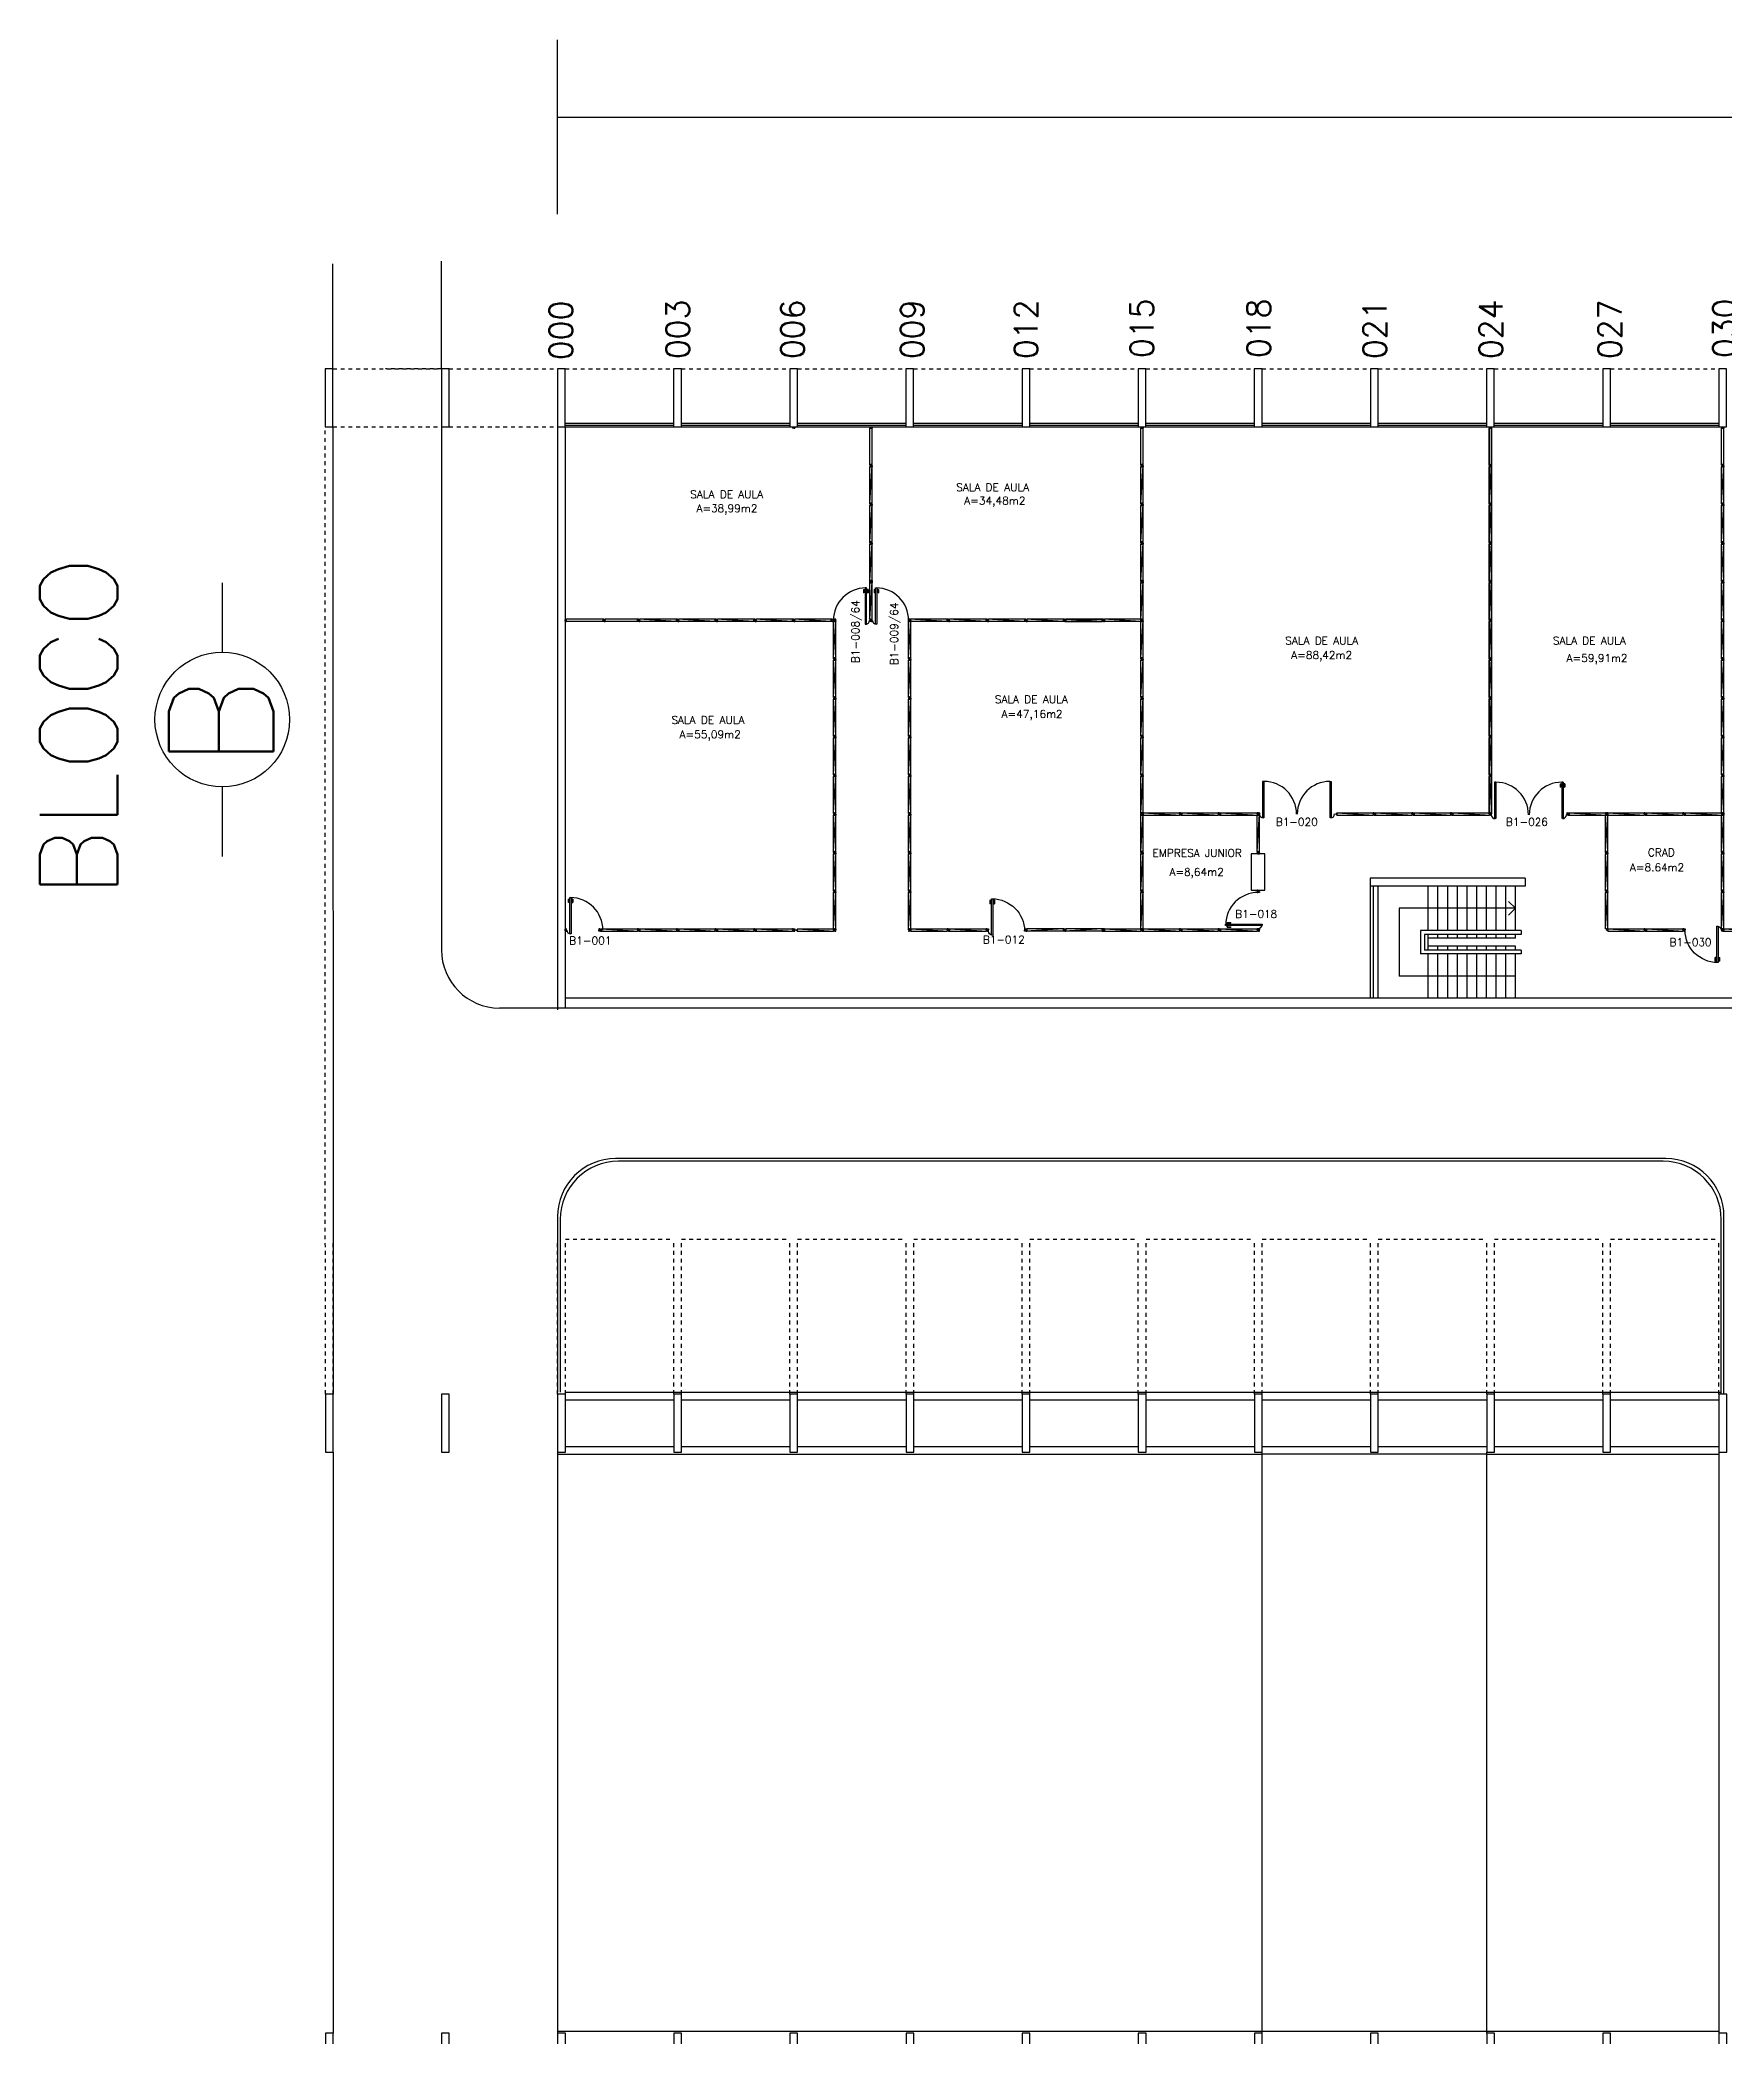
# Model space of a CAD drawing. Extents: x -31 to 207, y 425 to 518.
# Drawn here: x -31.2 to 12.3, y 466.8 to 518.3 of the extents above; entities that cross this region are included whole.
import ezdxf
from ezdxf.enums import TextEntityAlignment as Align

# ---------------------------------------------------------------- set-up
doc = ezdxf.new("R2010")
doc.units = 0
doc.header["$LTSCALE"] = 0.01
doc.header["$MEASUREMENT"] = 0
doc.header["$PDMODE"] = 34
doc.linetypes.add('HIDDEN2', pattern=[0.1875, 0.125, -0.0625])
doc.layers.get('0').update_dxf_attribs({"linetype": 'CONTINUOUS'})
doc.layers.get('DEFPOINTS').update_dxf_attribs({"linetype": 'CONTINUOUS'})
doc.layers.add('3', color=1, linetype='CONTINUOUS', lineweight=25)
for name, color, linetype in [('ALV', 2, 'CONTINUOUS'), ('AREA', 2, 'CONTINUOUS'), ('BANC', 2, 'CONTINUOUS'), ('DIV', 2, 'CONTINUOUS'), ('ESC', 1, 'CONTINUOUS'), ('ESQ', 1, 'CONTINUOUS'), ('ESTR', 3, 'CONTINUOUS'), ('NOPILAR1', 2, 'CONTINUOUS'), ('PISO', 1, 'CONTINUOUS'), ('PROJ', 1, 'HIDDEN2'), ('TEXTO-ENDEREÇO', 2, 'CONTINUOUS'), ('TEXTOCENTROCUSTO', 2, 'CONTINUOUS'), ('TXT-IDENTIFICAÇÃO', 4, 'CONTINUOUS')]:
    doc.layers.add(name, color=color, linetype=linetype)
doc.styles.add('1', font='romans.shx')
doc.styles.add('LEGENDA', font='romans.shx', dxfattribs={"height": 0.2})
doc.styles.add('NOPILAR', font='simplex.shx', dxfattribs={"height": 0.6})
doc.styles.add('UNB-100', font='simplex.shx', dxfattribs={"height": 0.2})
doc.styles.add('UNB-100-1', font='simplex.shx', dxfattribs={"height": 0.2})
doc.dimstyles.new('1-600', dxfattribs={"dimtxt": 1.1, "dimasz": 2.5, "dimexe": 2, "dimexo": 4, "dimgap": 0.2, "dimtad": 1, "dimdec": 0, "dimzin": 4, "dimdsep": 46, "dimlunit": 6, "dimtxsty": '1', "dimblk1": 'NONE', "dimblk2": 'NONE', "dimsah": 1, "dimcen": 0, "dimclrd": 2, "dimclre": 2, "dimclrt": 2, "dimadec": 0, "dimazin": 0, "dimtfac": 1, "dimtdec": 0, "dimtmove": 2, "dimatfit": 3, "dimldrblk": 'NONE', "dimfxl": 0, "dimtolj": 1, "dimtzin": 0, "dimarcsym": 0})

# ---------------------------------------------------------------- blocks, each defined once
blk = doc.blocks.new('PILAR-SLS')
for points in [[(0, -1.5), (0.2, -1.5), (0.2, 0), (0, 0)], [(0.003, -27.987), (0.203, -27.987), (0.203, -26.487), (0.003, -26.487)], [(0.003, -44.497), (0.203, -44.497), (0.203, -42.997), (0.003, -42.997)], [(0.003, -72.501), (0.003, -74.001), (0.203, -74.001), (0.203, -72.501)]]:
    blk.add_lwpolyline(points, close=True)
blk = doc.blocks.new('*D58')
at = {"layer": 'DEFPOINTS', "color": 0}
for p in [(-17.813, 516.327), (-17.813, 509.828), (204.387, 509.828)]:
    blk.add_point(p, dxfattribs=at)
at = {"layer": 'TEXTOCENTROCUSTO', "color": 2, "lineweight": -2}
for p, q in [((-17.813, 513.828), (-17.813, 518.327)), ((204.387, 513.828), (204.387, 518.327)), ((204.387, 516.327), (-17.813, 516.327))]:
    blk.add_line(p, q, dxfattribs=at)
at = {"layer": 'TEXTOCENTROCUSTO', "color": 2, "insert": (93.287, 517.077), "char_height": 1.1, "attachment_point": 5, "rotation": 0, "style": '1'}
blk.add_mtext('\\A1;PRC', dxfattribs=at)
blk = doc.blocks.new('_NONE')
at = {"color": 0, "linetype": 'ByBlock'}
blk.add_circle((0, 0), 0.25, dxfattribs=at)
blk = doc.blocks.new('MTINI-SLS')
for p, q in [((-0.005, 0), (0.005, 0)), ((0, 0.001), (0, 0.02)), ((0.008, 0.02), (0, 0.02)), ((0, -0.005), (0, 0.005)), ((0, -0.02), (0, 0.001)), ((0.008, 0.03), (0.03, 0.03)), ((0.008, 0.03), (0.008, 0.02)), ((0.02, 0.006), (0.02, -0.006)), ((0.02, 0.006), (0.03, 0.006)), ((0.02, -0.004), (0.02, 0.004)), ((0.023, 0.006), (0.03, 0.006)), ((0.03, 0.006), (0.03, 0.03)), ((0, -0.02), (0.008, -0.02)), ((0.008, -0.03), (0.008, -0.02)), ((0.008, -0.03), (0.03, -0.03)), ((0.02, -0.006), (0.03, -0.006)), ((0.023, -0.006), (0.03, -0.006)), ((0.03, -0.006), (0.03, -0.03))]:
    blk.add_line(p, q)
blk = doc.blocks.new('DIVMT-SLS')
for p, q in [((-0.03, 0.03), (-0.03, 0.006)), ((-0.008, 0.03), (-0.03, 0.03)), ((-0.0185, 0.006), (-0.03, 0.006)), ((-0.0185, -0.006), (-0.0185, 0.006)), ((-0.008, 0.03), (-0.008, 0.02)), ((-0.008, 0.02), (0.008, 0.02)), ((-0.0051, 0), (0.0051, 0)), ((0.0051, 0), (-0.0051, 0)), ((-0.0051, 0), (0.0051, 0)), ((0.97, -0.03), (0, 0.03)), ((0, -0.0051), (0, 0.0051)), ((0, 0.0051), (0, -0.0051)), ((0.008, 0.03), (0.008, 0.02)), ((0.008, 0.03), (0.03, 0.03)), ((0.0205, 0.006), (0.03, 0.006)), ((0.0205, -0.006), (0.0205, 0.006)), ((0.0205, 0.006), (0.0205, -0.006)), ((0.0205, 0.006), (0.03, 0.006)), ((0.97, 0.03), (0.03, 0.03)), ((0.03, 0.006), (0.03, 0.03)), ((0.03, -0.03), (0.03, 0.03)), ((0.03, -0.005), (0.03, 0.005)), ((0.97, 0.03), (0.97, 0.009)), ((0.97, 0.009), (0.97, 0.027)), ((0.9795, 0.006), (0.97, 0.006)), ((0.97, -0.005), (0.97, 0.005)), ((0.9795, 0.006), (0.9795, -0.006)), ((1.0051, 0), (0.9949, 0)), ((1, 0.0051), (1, -0.0051)), ((-0.0185, -0.006), (-0.03, -0.006)), ((-0.03, -0.03), (-0.03, -0.006)), ((-0.008, -0.03), (-0.03, -0.03)), ((-0.008, -0.03), (-0.008, -0.02)), ((-0.008, -0.02), (0.008, -0.02)), ((0.008, -0.03), (0.008, -0.02)), ((0.008, -0.03), (0.03, -0.03)), ((0.0205, -0.006), (0.03, -0.006)), ((0.0205, -0.006), (0.03, -0.006)), ((0.03, -0.006), (0.03, -0.03)), ((0.97, -0.03), (0.03, -0.03)), ((0.9795, -0.006), (0.97, -0.006)), ((0.97, -0.009), (0.97, -0.027))]:
    blk.add_line(p, q)
blk = doc.blocks.new('ESCBSL-SLS')
for p, q in [((0.005, 3.105), (4.007, 3.105)), ((0.005, 3.105), (0.005, 2.905)), ((4.007, 3.105), (4.007, 0.005)), ((0.005, 2.905), (4.007, 2.905)), ((0.254, 1.755), (0.254, 2.905)), ((0.504, 1.755), (0.504, 2.905)), ((0.754, 1.755), (0.754, 2.905)), ((1.004, 1.755), (1.004, 2.905)), ((1.254, 1.755), (1.254, 2.905)), ((1.504, 1.755), (1.504, 2.905)), ((1.754, 1.755), (1.754, 2.905)), ((2.004, 1.755), (2.004, 2.905)), ((2.254, 1.755), (2.254, 2.905)), ((2.504, 1.755), (2.504, 2.905)), ((3.807, 2.905), (3.807, 0.005)), ((3.927, 2.905), (3.927, 0.005)), ((0.102, 1.755), (2.702, 1.755)), ((0.102, 1.755), (0.102, 1.655)), ((0.102, 1.655), (2.602, 1.655)), ((0.254, 1.555), (0.254, 1.655)), ((0.254, 1.555), (0.747, 1.555)), ((0.504, 1.555), (0.504, 1.655)), ((0.747, 1.555), (1.533, 1.555)), ((0.754, 1.555), (0.754, 1.655)), ((1.004, 1.555), (1.004, 1.655)), ((1.254, 1.555), (1.254, 1.655)), ((1.468, 1.555), (1.745, 1.555)), ((1.504, 1.555), (1.504, 1.655)), ((1.745, 1.555), (2.504, 1.555)), ((1.754, 1.555), (1.754, 1.655)), ((2.004, 1.555), (2.004, 1.655)), ((2.254, 1.555), (2.254, 1.655)), ((2.504, 1.252), (2.504, 1.655)), ((2.602, 1.655), (2.602, 1.252)), ((2.702, 1.755), (2.702, 1.152)), ((0.102, 1.252), (2.602, 1.252)), ((0.102, 1.252), (0.102, 1.152)), ((0.102, 1.152), (2.702, 1.152)), ((0.254, 1.352), (2.504, 1.352)), ((0.254, 1.252), (0.254, 1.352)), ((0.254, 0.005), (0.254, 1.152)), ((0.504, 1.252), (0.504, 1.352)), ((0.504, 0.005), (0.504, 1.152)), ((0.754, 1.252), (0.754, 1.352)), ((0.754, 0.005), (0.754, 1.152)), ((1.004, 1.252), (1.004, 1.352)), ((1.004, 0.005), (1.004, 1.152)), ((1.254, 1.252), (1.254, 1.352)), ((1.254, 0.005), (1.254, 1.152)), ((1.504, 1.252), (1.504, 1.352)), ((1.504, 0.005), (1.504, 1.152)), ((1.754, 1.252), (1.754, 1.352)), ((1.754, 0.005), (1.754, 1.152)), ((2.004, 1.252), (2.004, 1.352)), ((2.004, 0.005), (2.004, 1.152)), ((2.254, 1.252), (2.254, 1.352)), ((2.254, 0.005), (2.254, 1.152)), ((2.504, 0.005), (2.504, 1.152))]:
    blk.add_line(p, q)
blk = doc.blocks.new('MTT-SLS')
for p, q in [((-0.008, 0.03), (-0.03, 0.03)), ((-0.03, 0.03), (-0.03, 0.006)), ((-0.0185, 0.006), (-0.03, 0.006)), ((-0.0185, -0.006), (-0.0185, 0.006)), ((-0.008, 0.03), (-0.008, 0.02)), ((-0.008, 0.02), (0.008, 0.02)), ((-0.0051, 0), (0.0051, 0)), ((0, -0.0051), (0, 0.0051)), ((0.008, 0.03), (0.03, 0.03)), ((0.008, 0.03), (0.008, 0.02)), ((0.0205, -0.006), (0.0205, 0.006)), ((0.0205, 0.006), (0.03, 0.006)), ((0.03, 0.006), (0.03, 0.03)), ((-0.03, -0.03), (-0.03, -0.006)), ((-0.0185, -0.006), (-0.03, -0.006)), ((-0.008, -0.03), (-0.03, -0.03)), ((-0.008, -0.02), (0.008, -0.02)), ((-0.008, -0.03), (-0.008, -0.02)), ((0.008, -0.03), (0.008, -0.02)), ((0.008, -0.03), (0.03, -0.03)), ((0.0205, -0.006), (0.03, -0.006)), ((0.03, -0.006), (0.03, -0.03))]:
    blk.add_line(p, q)
blk = doc.blocks.new('DIVINI-SLS')
for p, q in [((-0.005, 0), (0.005, 0)), ((0.008, 0.02), (0, 0.02)), ((0, 0.001), (0, 0.02)), ((0, -0.005), (0, 0.005)), ((0, -0.02), (0, 0.001)), ((0.008, 0.03), (0.03, 0.03)), ((0.008, 0.03), (0.008, 0.02)), ((0.02, 0.006), (0.03, 0.006)), ((0.02, 0.006), (0.02, -0.006)), ((0.02, -0.004), (0.02, 0.004)), ((0.023, 0.006), (0.027, 0.006)), ((0.97, 0.03), (0.03, 0.03)), ((0.03, -0.03), (0.03, 0.03)), ((0.03, 0.009), (0.03, 0.027)), ((0.03, -0.005), (0.03, 0.005)), ((0.97, 0.03), (0.97, 0.009)), ((0.97, -0.03), (0.97, 0.03)), ((0.97, 0.009), (0.97, 0.027)), ((0.98, 0.006), (0.97, 0.006)), ((0.97, -0.005), (0.97, 0.005)), ((0.98, 0.006), (0.98, -0.006)), ((0.99, 0), (1.008, 0)), ((0.999, 0.006), (0.999, -0.006)), ((0, -0.02), (0.008, -0.02)), ((0.008, -0.03), (0.008, -0.02)), ((0.008, -0.03), (0.03, -0.03)), ((0.02, -0.006), (0.03, -0.006)), ((0.023, -0.006), (0.027, -0.006)), ((0.03, -0.009), (0.03, -0.027)), ((0.97, -0.03), (0.03, -0.03)), ((0.98, -0.006), (0.97, -0.006)), ((0.97, -0.009), (0.97, -0.027))]:
    blk.add_line(p, q)
blk = doc.blocks.new('MTT-SLC')
for p, q in [((-0.008, 0.03), (-0.03, 0.03)), ((-0.03, 0.03), (-0.03, 0.006)), ((-0.0185, 0.006), (-0.03, 0.006)), ((-0.0185, -0.006), (-0.0185, 0.006)), ((-0.008, 0.03), (-0.008, 0.02)), ((-0.008, 0.02), (0.008, 0.02)), ((-0.0051, 0), (0.0051, 0)), ((0, -0.0051), (0, 0.0051)), ((0.008, 0.03), (0.03, 0.03)), ((0.008, 0.03), (0.008, 0.02)), ((0.0205, -0.006), (0.0205, 0.006)), ((0.0205, 0.006), (0.03, 0.006)), ((0.03, 0.006), (0.03, 0.03)), ((-0.03, -0.03), (-0.03, -0.006)), ((-0.0185, -0.006), (-0.03, -0.006)), ((-0.008, -0.03), (-0.03, -0.03)), ((-0.008, -0.02), (0.008, -0.02)), ((-0.008, -0.03), (-0.008, -0.02)), ((0.008, -0.03), (0.008, -0.02)), ((0.008, -0.03), (0.03, -0.03)), ((0.0205, -0.006), (0.03, -0.006)), ((0.03, -0.006), (0.03, -0.03))]:
    blk.add_line(p, q)
blk = doc.blocks.new('A$C05182219')
at = {"layer": 'DIV'}
for p, q in [((0, 0.038), (0, 0.06)), ((0.024, 0.06), (0, 0.06)), ((0, 0.038), (0.01, 0.038)), ((0, 0.022), (0, 0)), ((0, 0.022), (0.01, 0.022)), ((0, 0), (0.024, 0)), ((0.01, 0.022), (0.01, 0.038)), ((0.024, 0.051), (0.024, 0.06)), ((0.024, 0.051), (0.024, 0.06)), ((0.024, 0.051), (0.036, 0.051)), ((0.036, 0.051), (0.024, 0.051)), ((0.036, 0.012), (0.024, 0.012)), ((0.024, 0.012), (0.024, 0)), ((0.025, 0.03), (0.035, 0.03)), ((0.035, 0.03), (0.025, 0.03)), ((0.03, 0.025), (0.03, 0.035)), ((0.03, 0.035), (0.03, 0.025)), ((0.03, 0.025), (0.03, 0.035)), ((0.036, 0.051), (0.036, 0.06)), ((0.036, 0.051), (0.036, 0.06)), ((0.036, 0.06), (0.06, 0.06)), ((0.036, 0.012), (0.036, 0)), ((0.06, 0), (0.036, 0)), ((0.05, 0.022), (0.05, 0.038)), ((0.06, 0.038), (0.05, 0.038)), ((0.06, 0.022), (0.05, 0.022)), ((0.06, 0.038), (0.06, 0.06)), ((0.06, 0.022), (0.06, 0))]:
    blk.add_line(p, q, dxfattribs=at)
blk = doc.blocks.new('PDVD-SLS')
at = {"layer": 'DIV'}
for p, q in [((-0.192, 0.8), (-0.152, 0.8)), ((-0.192, 0.8), (-0.192, 0.71)), ((-0.182, 0.71), (-0.192, 0.71)), ((-0.182, 0.79), (-0.152, 0.79)), ((-0.182, 0.79), (-0.182, 0.71)), ((-0.153, 0.84), (-0.153, -0.1)), ((-0.118, 0.84), (-0.153, 0.84)), ((-0.118, -0.1), (-0.118, 0.84)), ((-0.078, 0.8), (-0.118, 0.8)), ((-0.088, 0.79), (-0.118, 0.79)), ((-0.088, 0.79), (-0.088, 0.71)), ((-0.088, 0.71), (-0.078, 0.71)), ((-0.078, 0.8), (-0.078, 0.71)), ((-0.118, -0.1), (-0.118, 0.043)), ((-0.118, -0.1), (-0.118, 0.029)), ((-0.153, -0.1), (-0.118, -0.1))]:
    blk.add_line(p, q, dxfattribs=at)
for centre, radius, start, end in [((-0.133, 0), 0.839, 90.1717, 180), ((-0.138, 0), 0.1, 271.4326, 0)]:
    blk.add_arc(centre, radius, start, end, dxfattribs=at)
blk = doc.blocks.new('PDVE-SLS')
at = {"layer": 'DIV'}
for p, q in [((-0.1, -0.152), (-0.1, -0.118)), ((-0.1, -0.118), (0.029, -0.118)), ((-0.1, -0.118), (0.043, -0.118)), ((-0.1, -0.118), (0.84, -0.118)), ((0.84, -0.152), (-0.1, -0.152)), ((0.8, -0.078), (0.71, -0.078)), ((0.71, -0.088), (0.71, -0.078)), ((0.79, -0.088), (0.71, -0.088)), ((0.79, -0.182), (0.71, -0.182)), ((0.71, -0.182), (0.71, -0.192)), ((0.8, -0.192), (0.71, -0.192)), ((0.79, -0.088), (0.79, -0.118)), ((0.79, -0.182), (0.79, -0.152)), ((0.8, -0.078), (0.8, -0.118)), ((0.8, -0.192), (0.8, -0.152)), ((0.84, -0.118), (0.84, -0.152))]:
    blk.add_line(p, q, dxfattribs=at)
for centre, radius, start, end in [((0, -0.138), 0.1, 90, 178.5674), ((0, -0.133), 0.839, 270, 359.8283)]:
    blk.add_arc(centre, radius, start, end, dxfattribs=at)
blk = doc.blocks.new('PDVDP-SLS')
for p, q in [((0.112, 0.84), (0.112, -0.1)), ((0.147, 0.84), (0.112, 0.84)), ((0.147, 0.84), (0.147, -0.1)), ((1.853, 0.84), (1.888, 0.84)), ((1.853, 0.84), (1.853, -0.1)), ((1.888, 0.84), (1.888, -0.1)), ((0.009, 0), (-0.009, 0)), ((0, -0.012), (0, 0.01)), ((0.147, -0.1), (0.112, -0.1))]:
    blk.add_line(p, q)
for centre, radius, start, end in [((0.148, -0.002), 0.843, 0, 90), ((1.853, -0.002), 0.843, 90, 180), ((0.131, 0), 0.101, 180, 270), ((1.87, 0), 0.101, 270, 0)]:
    blk.add_arc(centre, radius, start, end)

msp = doc.modelspace()

# ---------------------------------------------------------------- linework, layer by layer
msp.add_line((-17.593, 495.36), (-17.613, 495.36))
at = {"layer": '3'}
for p, q in [((-9.743, 504.36), (-9.743, 504.339)), ((-9.743, 504.36), (-9.743, 504.336)), ((-9.721, 504.36), (-9.743, 504.36)), ((-9.743, 504.339), (-9.743, 504.357)), ((-9.734, 504.336), (-9.743, 504.336)), ((-9.732, 504.336), (-9.743, 504.336)), ((-9.743, 504.325), (-9.743, 504.335)), ((-9.734, 504.324), (-9.743, 504.324)), ((-9.732, 504.324), (-9.743, 504.324)), ((-9.743, 504.3), (-9.743, 504.324)), ((-9.743, 504.321), (-9.743, 504.303)), ((-9.721, 504.3), (-9.743, 504.3)), ((-9.734, 504.336), (-9.734, 504.324)), ((-9.732, 504.324), (-9.732, 504.336)), ((-9.721, 504.36), (-9.721, 504.35)), ((-9.721, 504.35), (-9.705, 504.35)), ((-9.721, 504.3), (-9.721, 504.31)), ((-9.721, 504.31), (-9.705, 504.31)), ((-9.708, 504.33), (-9.718, 504.33)), ((-9.718, 504.33), (-9.708, 504.33)), ((-9.708, 504.33), (-9.718, 504.33)), ((-9.718, 504.33), (-9.708, 504.33)), ((-9.713, 504.335), (-9.713, 504.325)), ((-9.713, 504.325), (-9.713, 504.335)), ((-9.713, 504.335), (-9.713, 504.325)), ((-9.705, 504.36), (-9.705, 504.35)), ((-9.705, 504.36), (-9.683, 504.36)), ((-9.705, 504.3), (-9.705, 504.31)), ((-9.705, 504.3), (-9.683, 504.3)), ((-9.693, 504.336), (-9.683, 504.336)), ((-9.693, 504.324), (-9.693, 504.336)), ((-9.693, 504.336), (-9.693, 504.324)), ((-9.693, 504.336), (-9.683, 504.336)), ((-9.693, 504.324), (-9.683, 504.324)), ((-9.693, 504.324), (-9.683, 504.324)), ((-9.683, 504.336), (-9.683, 504.36)), ((-9.683, 504.3), (-9.683, 504.36)), ((-9.683, 504.325), (-9.683, 504.335)), ((-9.683, 504.324), (-9.683, 504.3))]:
    msp.add_line(p, q, dxfattribs=at)
at = {"layer": 'ALV'}
for p, q in [((-17.813, 508.353), (-17.813, 493.267)), ((-17.613, 508.328), (-17.613, 493.317)), ((-17.613, 493.317), (-17.813, 493.317))]:
    msp.add_line(p, q, dxfattribs=at)
at = {"layer": 'BANC'}
for p, q in [((204.284, 493.567), (-17.613, 493.567)), ((204.284, 493.317), (-17.613, 493.317))]:
    msp.add_line(p, q, dxfattribs=at)
at = {"layer": 'DIV'}
for p, q in [((6.257, 508.328), (6.257, 498.36)), ((6.317, 508.328), (6.317, 498.36)), ((6.317, 508.328), (6.317, 498.36)), ((-16.642, 503.36), (-17.584, 503.359)), ((-16.62, 503.36), (-16.642, 503.36)), ((-16.642, 503.36), (-16.642, 503.336)), ((-16.63, 503.336), (-16.642, 503.336)), ((-16.63, 503.324), (-16.63, 503.336)), ((-16.62, 503.36), (-16.62, 503.35)), ((-16.62, 503.35), (-16.604, 503.35)), ((-16.612, 503.335), (-16.612, 503.325)), ((-16.612, 503.325), (-16.612, 503.335)), ((-16.604, 503.36), (-16.582, 503.36)), ((-16.604, 503.36), (-16.604, 503.35)), ((-16.591, 503.336), (-16.582, 503.336)), ((-16.591, 503.336), (-16.591, 503.324)), ((-16.591, 503.324), (-16.591, 503.336)), ((-16.591, 503.336), (-16.582, 503.336)), ((-16.582, 503.3), (-16.582, 503.36)), ((-16.582, 503.336), (-16.582, 503.36)), ((-15.743, 503.36), (-16.582, 503.36)), ((-16.582, 503.325), (-16.582, 503.335)), ((-15.743, 503.36), (-15.743, 503.339)), ((-15.743, 503.3), (-15.743, 503.36)), ((-15.743, 503.339), (-15.743, 503.357)), ((-15.734, 503.336), (-15.743, 503.336)), ((-15.743, 503.325), (-15.743, 503.335)), ((-15.734, 503.336), (-15.734, 503.324)), ((-15.713, 503.335), (-15.713, 503.325)), ((-16.642, 503.3), (-17.584, 503.299)), ((-16.642, 503.3), (-16.642, 503.324)), ((-16.63, 503.324), (-16.642, 503.324)), ((-16.62, 503.3), (-16.642, 503.3)), ((-16.62, 503.31), (-16.604, 503.31)), ((-16.62, 503.3), (-16.62, 503.31)), ((-16.617, 503.33), (-16.607, 503.33)), ((-16.607, 503.33), (-16.617, 503.33)), ((-16.617, 503.33), (-16.607, 503.33)), ((-16.604, 503.3), (-16.604, 503.31)), ((-16.604, 503.3), (-16.582, 503.3)), ((-16.591, 503.324), (-16.582, 503.324)), ((-16.591, 503.324), (-16.582, 503.324)), ((-16.582, 503.324), (-16.582, 503.3)), ((-15.743, 503.3), (-16.582, 503.3)), ((-15.734, 503.324), (-15.743, 503.324)), ((-15.743, 503.321), (-15.743, 503.303)), ((-15.708, 503.33), (-15.718, 503.33)), ((8.092, 499.11), (8.132, 499.11)), ((8.092, 499.11), (8.092, 499.02)), ((8.102, 499.02), (8.092, 499.02)), ((8.102, 499.1), (8.132, 499.1)), ((8.102, 499.1), (8.102, 499.02)), ((8.167, 499.15), (8.132, 499.15)), ((8.207, 499.11), (8.167, 499.11)), ((8.197, 499.1), (8.167, 499.1)), ((8.197, 499.1), (8.197, 499.02)), ((8.197, 499.02), (8.207, 499.02)), ((8.207, 499.11), (8.207, 499.02)), ((0.278, 497.3), (0.26, 497.3)), ((0.293, 497.309), (0.281, 497.309)), ((0.281, 497.309), (0.281, 497.3)), ((0.292, 497.33), (0.282, 497.33)), ((0.282, 497.3), (0.292, 497.3)), ((0.287, 497.335), (0.287, 497.325)), ((0.293, 497.309), (0.293, 497.3)), ((0.296, 497.3), (0.314, 497.3)), ((0.317, 497.3), (0.296, 497.3)), ((0.281, 496.36), (0.257, 496.36)), ((0.257, 496.338), (0.257, 496.36)), ((0.257, 496.36), (0.317, 496.36)), ((0.257, 496.338), (0.267, 496.338)), ((0.257, 496.322), (0.267, 496.322)), ((0.257, 496.322), (0.257, 496.3)), ((0.257, 496.3), (0.281, 496.3)), ((0.267, 496.322), (0.267, 496.338)), ((0.281, 496.35), (0.281, 496.36)), ((0.281, 496.35), (0.281, 496.36)), ((0.281, 496.35), (0.293, 496.35)), ((0.293, 496.35), (0.281, 496.35)), ((0.281, 496.311), (0.281, 496.3)), ((0.281, 496.311), (0.293, 496.311)), ((0.282, 496.36), (0.292, 496.36)), ((0.282, 496.33), (0.292, 496.33)), ((0.292, 496.33), (0.282, 496.33)), ((0.287, 496.325), (0.287, 496.335)), ((0.287, 496.335), (0.287, 496.325)), ((0.287, 496.325), (0.287, 496.335)), ((0.293, 496.36), (0.317, 496.36)), ((0.293, 496.35), (0.293, 496.36)), ((0.293, 496.35), (0.293, 496.36)), ((0.293, 496.311), (0.293, 496.3)), ((0.317, 496.3), (0.293, 496.3)), ((0.317, 496.338), (0.307, 496.338)), ((0.307, 496.322), (0.307, 496.338)), ((0.317, 496.322), (0.307, 496.322)), ((0.317, 496.338), (0.317, 496.36)), ((0.317, 496.322), (0.317, 496.3)), ((-16.576, 495.3), (-15.743, 495.3)), ((-10.683, 495.336), (-10.683, 495.36)), ((-10.661, 495.36), (-10.683, 495.36)), ((-10.683, 495.36), (-10.683, 495.3)), ((-10.683, 495.339), (-10.683, 495.357)), ((-10.674, 495.336), (-10.683, 495.336)), ((-10.674, 495.336), (-10.683, 495.336)), ((-10.683, 495.335), (-10.683, 495.325)), ((-10.683, 495.335), (-10.683, 495.325)), ((-10.683, 495.324), (-10.683, 495.3)), ((-10.674, 495.324), (-10.683, 495.324)), ((-10.674, 495.324), (-10.683, 495.324)), ((-10.683, 495.321), (-10.683, 495.303)), ((-10.683, 495.3), (-10.683, 495.321)), ((-10.661, 495.3), (-10.683, 495.3)), ((-10.674, 495.336), (-10.674, 495.324)), ((-10.674, 495.324), (-10.674, 495.336)), ((-10.661, 495.36), (-10.661, 495.35)), ((-10.645, 495.35), (-10.661, 495.35)), ((-10.661, 495.3), (-10.661, 495.31)), ((-10.645, 495.31), (-10.661, 495.31)), ((-10.648, 495.33), (-10.658, 495.33)), ((-10.658, 495.33), (-10.648, 495.33)), ((-10.648, 495.33), (-10.658, 495.33)), ((-10.653, 495.335), (-10.653, 495.325)), ((-10.653, 495.325), (-10.653, 495.335)), ((-10.645, 495.36), (-10.645, 495.35)), ((-10.645, 495.36), (-10.623, 495.36)), ((-10.645, 495.3), (-10.645, 495.31)), ((-10.645, 495.3), (-10.623, 495.3)), ((-10.635, 495.336), (-10.623, 495.336)), ((-10.635, 495.336), (-10.635, 495.324)), ((-10.635, 495.324), (-10.623, 495.324)), ((-10.623, 495.36), (-10.623, 495.336)), ((-10.623, 495.3), (-10.623, 495.324))]:
    msp.add_line(p, q, dxfattribs=at)
msp.add_lwpolyline([(0.107, 496.36), (0.457, 496.36), (0.457, 497.3), (0.107, 497.3)], close=True, dxfattribs=at)
at = {"layer": 'ESC'}
for p, q in [((3.932, 495.892), (3.932, 494.141)), ((6.932, 495.892), (3.932, 495.892)), ((6.932, 495.892), (6.755, 496.069)), ((6.932, 495.892), (6.755, 495.716)), ((6.932, 494.141), (3.932, 494.141))]:
    msp.add_line(p, q, dxfattribs=at)
at = {"layer": 'ESQ'}
for p, q in [((-17.613, 508.428), (-14.813, 508.428)), ((-17.613, 508.378), (-14.813, 508.378)), ((-17.613, 508.328), (-14.813, 508.328)), ((-14.613, 508.428), (-11.813, 508.428)), ((-14.613, 508.378), (-11.813, 508.378)), ((-14.613, 508.328), (-11.813, 508.328)), ((-11.613, 508.428), (-8.813, 508.428)), ((-11.613, 508.378), (-8.813, 508.378)), ((-11.613, 508.328), (-8.813, 508.328)), ((-8.613, 508.428), (-5.813, 508.428)), ((-8.613, 508.378), (-5.813, 508.378)), ((-8.613, 508.328), (-5.813, 508.328)), ((-5.613, 508.428), (-2.813, 508.428)), ((-5.613, 508.378), (-2.813, 508.378)), ((-5.613, 508.328), (-2.813, 508.328)), ((-2.613, 508.428), (0.187, 508.428)), ((-2.613, 508.378), (0.187, 508.378)), ((-2.613, 508.328), (0.187, 508.328)), ((0.387, 508.428), (3.187, 508.428)), ((0.387, 508.378), (3.187, 508.378)), ((0.387, 508.328), (3.187, 508.328)), ((3.387, 508.428), (6.187, 508.428)), ((3.387, 508.378), (6.187, 508.378)), ((3.387, 508.328), (6.187, 508.328)), ((6.387, 508.428), (9.187, 508.428)), ((6.387, 508.378), (9.187, 508.378)), ((6.387, 508.328), (9.187, 508.328)), ((9.387, 508.428), (12.187, 508.428)), ((9.387, 508.378), (12.187, 508.378)), ((9.387, 508.328), (12.187, 508.328))]:
    msp.add_line(p, q, dxfattribs=at)
at = {"layer": 'ESTR'}
for p, q in [((-17.613, 509.828), (-17.813, 509.828)), ((-17.813, 509.828), (-17.813, 508.328)), ((-17.613, 508.328), (-17.613, 509.828)), ((-17.813, 508.328), (-17.613, 508.328))]:
    msp.add_line(p, q, dxfattribs=at)
at = {"layer": 'PISO'}
for p, q in [((-23.613, 509.828), (-23.613, 512.544)), ((-20.813, 509.828), (-20.813, 512.613)), ((-23.613, 508.328), (-23.61, 483.341)), ((-20.811, 508.376), (-20.811, 494.817)), ((-17.813, 493.317), (-19.311, 493.317)), ((10.819, 489.427), (-16.311, 489.427)), ((10.749, 489.357), (-16.241, 489.357)), ((-17.811, 487.927), (-17.811, 483.39)), ((12.319, 483.341), (12.319, 487.927)), ((-17.741, 487.857), (-17.741, 483.39)), ((12.249, 483.341), (12.249, 487.857)), ((-17.61, 483.391), (12.249, 483.391)), ((0.39, 483.341), (0.39, 483.391)), ((6.19, 483.391), (12.249, 483.391)), ((6.19, 483.341), (6.19, 483.391)), ((-17.61, 483.191), (-14.81, 483.191)), ((-14.61, 483.191), (-11.81, 483.191)), ((-11.61, 483.191), (-8.81, 483.191)), ((-8.61, 483.191), (-5.81, 483.191)), ((-5.61, 483.191), (-2.81, 483.191)), ((-2.61, 483.191), (0.19, 483.191)), ((0.39, 483.191), (3.19, 483.191)), ((3.39, 483.191), (6.19, 483.191)), ((6.39, 483.191), (9.19, 483.191)), ((9.39, 483.191), (12.19, 483.191)), ((-23.61, 481.841), (-23.61, 466.831)), ((-17.81, 481.841), (-17.81, 466.831)), ((-17.81, 481.791), (0.39, 481.791)), ((-17.61, 481.991), (-14.81, 481.991)), ((-14.61, 481.991), (-11.81, 481.991)), ((-11.61, 481.991), (-8.81, 481.991)), ((-8.61, 481.991), (-5.81, 481.991)), ((-5.61, 481.991), (-2.81, 481.991)), ((-2.61, 481.991), (0.19, 481.991)), ((0.39, 481.991), (3.19, 481.991)), ((0.39, 481.791), (0.39, 481.841)), ((0.39, 466.831), (0.39, 481.791)), ((6.19, 481.791), (0.39, 481.791)), ((3.39, 481.991), (6.19, 481.991)), ((6.19, 481.791), (6.19, 481.841)), ((6.19, 466.831), (6.19, 481.791)), ((6.19, 481.791), (12.19, 481.791)), ((6.39, 481.991), (9.19, 481.991)), ((9.39, 481.991), (12.19, 481.991)), ((12.19, 481.841), (12.19, 466.831)), ((-17.81, 466.881), (12.19, 466.881))]:
    msp.add_line(p, q, dxfattribs=at)
msp.add_arc((-19.311, 494.817), 1.5, 180, 270, dxfattribs=at)
for centre, start_param, end_param in [((-16.311, 487.927), -0.785398, 0.785398), ((10.819, 487.927), -2.356194, -0.785398), ((-16.241, 487.857), -0.785398, 0.785398), ((10.749, 487.857), -2.356194, -0.785398)]:
    msp.add_ellipse(centre, major_axis=(-1.061, 1.061), ratio=1, start_param=start_param, end_param=end_param, dxfattribs=at)
at = {"layer": 'PROJ'}
for p, q in [((-23.613, 509.828), (-20.813, 509.828)), ((-20.813, 509.828), (-22.255, 509.828)), ((-20.613, 509.828), (-17.813, 509.828)), ((-17.613, 509.828), (-14.813, 509.828)), ((-14.613, 509.828), (-11.813, 509.828)), ((-11.613, 509.828), (-8.813, 509.828)), ((-8.613, 509.828), (-5.813, 509.828)), ((-5.613, 509.828), (-2.813, 509.828)), ((-2.613, 509.828), (0.187, 509.828)), ((0.387, 509.828), (3.187, 509.828)), ((3.387, 509.828), (6.187, 509.828)), ((6.387, 509.828), (9.187, 509.828)), ((9.387, 509.828), (12.187, 509.828)), ((-23.81, 483.341), (-23.813, 508.328)), ((-23.613, 508.328), (-20.813, 508.328)), ((-20.613, 508.328), (-17.813, 508.328)), ((-23.61, 483.341), (-23.61, 487.341)), ((-17.81, 483.341), (-17.81, 487.341)), ((-17.61, 483.341), (-17.61, 487.341)), ((-17.61, 487.341), (-14.81, 487.341)), ((-14.81, 483.341), (-14.81, 487.341)), ((-14.61, 483.341), (-14.61, 487.341)), ((-14.61, 487.341), (-11.81, 487.341)), ((-11.81, 483.341), (-11.81, 487.341)), ((-11.61, 483.341), (-11.61, 487.341)), ((-11.61, 487.341), (-8.81, 487.341)), ((-8.81, 483.341), (-8.81, 487.341)), ((-8.61, 483.341), (-8.61, 487.341)), ((-8.61, 487.341), (-5.81, 487.341)), ((-5.81, 483.341), (-5.81, 487.341)), ((-5.61, 483.341), (-5.61, 487.341)), ((-5.61, 487.341), (-2.81, 487.341)), ((-2.81, 483.341), (-2.81, 487.341)), ((-2.61, 483.341), (-2.61, 487.341)), ((-2.61, 487.341), (0.19, 487.341)), ((0.19, 483.341), (0.19, 487.341)), ((0.39, 483.341), (0.39, 487.341)), ((0.39, 487.341), (3.19, 487.341)), ((3.19, 483.341), (3.19, 487.341)), ((3.39, 483.341), (3.39, 487.341)), ((3.39, 487.341), (6.19, 487.341)), ((6.19, 483.341), (6.19, 487.341)), ((6.39, 483.341), (6.39, 487.341)), ((6.39, 487.341), (9.19, 487.341)), ((9.19, 483.341), (9.19, 487.341)), ((9.39, 483.341), (9.39, 487.341)), ((9.39, 487.341), (12.19, 487.341)), ((12.19, 483.341), (12.19, 487.341))]:
    msp.add_line(p, q, dxfattribs=at)
at = {"layer": 'TXT-IDENTIFICAÇÃO', "color": 2}
for p, q in [((-26.472, 504.303), (-26.472, 502.507)), ((-26.472, 499.029), (-26.472, 497.232))]:
    msp.add_line(p, q, dxfattribs=at)
at = {"layer": 'TXT-IDENTIFICAÇÃO', "color": 3}
msp.add_circle((-26.472, 500.768), 1.739, dxfattribs=at)

# ---------------------------------------------------------------- block references
for p in [(12.257, 496.3), (-8.743, 495.3), (-3.743, 495.3)]:
    msp.add_blockref('A$C05182219', p)
at = {"layer": '3'}
msp.add_blockref('PDVD-SLS', (-9.714, 503.33), dxfattribs=at)
for name, p, rotation in [('MTT-SLS', (-9.713, 504.33), 180), ('PDVE-SLS', (-9.714, 503.33), 90)]:
    msp.add_blockref(name, p, dxfattribs=dict(at, rotation=rotation))
at = {"layer": 'DIV'}
for name, p, rotation in [('MTINI-SLS', (-11.713, 508.328), 270), ('DIVINI-SLS', (-9.714, 508.328), 270), ('DIVINI-SLS', (-2.713, 508.328), 270), ('DIVINI-SLS', (6.287, 508.328), 270), ('DIVINI-SLS', (12.287, 508.328), 270), ('DIVMT-SLS', (-9.714, 507.33), 270), ('DIVMT-SLS', (-2.713, 507.33), 270), ('DIVMT-SLS', (6.287, 507.33), 270), ('DIVMT-SLS', (12.287, 507.33), 270), ('DIVMT-SLS', (-9.714, 506.33), 270), ('DIVMT-SLS', (-2.713, 506.33), 270), ('DIVMT-SLS', (6.287, 506.33), 270), ('DIVMT-SLS', (12.287, 506.33), 270), ('DIVMT-SLS', (-9.713, 505.33), 270), ('DIVMT-SLS', (-2.713, 505.33), 270), ('DIVMT-SLS', (6.287, 505.33), 270), ('DIVMT-SLS', (12.287, 505.33), 270), ('DIVMT-SLS', (-9.713, 504.33), 270), ('DIVMT-SLS', (-2.713, 504.33), 270), ('MTT-SLS', (-2.712, 504.33), 180), ('DIVMT-SLS', (6.287, 504.33), 270), ('DIVMT-SLS', (12.287, 504.33), 270), ('DIVMT-SLS', (-10.653, 503.33), 270), ('DIVMT-SLS', (-8.713, 503.33), 270), ('DIVMT-SLS', (-3.713, 503.33), 180), ('MTT-SLS', (-3.713, 503.33), 180), ('DIVMT-SLS', (-2.713, 503.33), 270), ('DIVMT-SLS', (6.287, 503.33), 270), ('DIVMT-SLS', (12.287, 503.33), 270), ('DIVMT-SLS', (-10.653, 502.33), 270), ('DIVMT-SLS', (-8.713, 502.33), 270), ('DIVMT-SLS', (-2.713, 502.33), 270), ('DIVMT-SLS', (6.287, 502.33), 270), ('DIVMT-SLS', (12.287, 502.33), 270), ('DIVMT-SLS', (-10.653, 501.33), 270), ('DIVMT-SLS', (-8.713, 501.33), 270), ('DIVMT-SLS', (-2.713, 501.33), 270), ('DIVMT-SLS', (6.287, 501.33), 270), ('DIVMT-SLS', (12.287, 501.33), 270), ('DIVMT-SLS', (-10.653, 500.33), 270), ('DIVMT-SLS', (-8.713, 500.33), 270), ('DIVMT-SLS', (-2.713, 500.33), 270), ('DIVMT-SLS', (6.287, 500.33), 270), ('DIVMT-SLS', (12.287, 500.33), 270), ('DIVMT-SLS', (-10.653, 499.33), 270), ('DIVMT-SLS', (-8.713, 499.33), 270), ('DIVMT-SLS', (-2.713, 499.33), 270), ('DIVMT-SLS', (6.287, 499.33), 270), ('DIVMT-SLS', (12.287, 499.33), 270), ('DIVMT-SLS', (-10.653, 498.33), 270), ('DIVMT-SLS', (-8.713, 498.33), 270), ('DIVMT-SLS', (-2.713, 498.33), 270), ('DIVMT-SLS', (-1.713, 498.33), 180), ('DIVMT-SLS', (-0.713, 498.33), 180), ('DIVMT-SLS', (0.287, 498.33), 180), ('DIVMT-SLS', (0.287, 498.33), 270), ('DIVMT-SLS', (3.287, 498.33), 180), ('DIVMT-SLS', (4.287, 498.33), 180), ('DIVMT-SLS', (5.287, 498.33), 180), ('DIVMT-SLS', (6.287, 498.33), 180), ('DIVMT-SLS', (9.287, 498.33), 180), ('DIVMT-SLS', (9.287, 498.33), 270), ('DIVMT-SLS', (10.287, 498.33), 180), ('DIVMT-SLS', (11.287, 498.33), 180), ('DIVMT-SLS', (12.287, 498.33), 180), ('DIVMT-SLS', (12.287, 498.33), 270), ('DIVMT-SLS', (-10.653, 497.33), 270), ('DIVMT-SLS', (-8.713, 497.33), 270), ('DIVMT-SLS', (-2.713, 497.33), 270), ('DIVMT-SLS', (9.287, 497.33), 270), ('DIVMT-SLS', (12.287, 497.33), 270), ('PDVE-SLS', (-17.613, 495.33), 90), ('DIVMT-SLS', (-10.653, 496.33), 270), ('DIVMT-SLS', (-8.713, 496.33), 270), ('DIVMT-SLS', (-2.713, 496.33), 270), ('PDVE-SLS', (0.287, 495.33), 180), ('DIVMT-SLS', (9.287, 496.33), 270), ('DIVMT-SLS', (12.287, 496.33), 270), ('DIVMT-SLS', (-15.713, 495.33), 180), ('DIVMT-SLS', (-14.713, 495.33), 180), ('DIVMT-SLS', (-13.713, 495.33), 180), ('DIVMT-SLS', (-12.713, 495.33), 180), ('DIVMT-SLS', (-11.713, 495.33), 180), ('DIVMT-SLS', (-10.653, 495.33), 180), ('DIVMT-SLS', (-7.713, 495.33), 180), ('DIVMT-SLS', (-6.713, 495.33), 180), ('MTT-SLS', (-3.713, 495.33), 270), ('DIVMT-SLS', (-2.713, 495.33), 180), ('MTT-SLS', (-2.713, 495.33), 270), ('DIVMT-SLS', (-1.713, 495.33), 180), ('DIVMT-SLS', (-0.713, 495.33), 180), ('DIVMT-SLS', (0.287, 495.33), 180), ('DIVMT-SLS', (10.287, 495.33), 180), ('DIVMT-SLS', (11.287, 495.33), 180), ('MTT-SLS', (12.287, 495.33), 270), ('DIVMT-SLS', (13.287, 495.33), 180)]:
    msp.add_blockref(name, p, dxfattribs=dict(at, rotation=rotation))
for name, p in [('MTINI-SLS', (-17.614, 503.329)), ('DIVMT-SLS', (-15.713, 503.33)), ('DIVMT-SLS', (-14.713, 503.33)), ('DIVMT-SLS', (-13.713, 503.33)), ('DIVMT-SLS', (-12.713, 503.33)), ('DIVMT-SLS', (-11.713, 503.33)), ('MTT-SLC', (-10.713, 503.33)), ('MTT-SLC', (-9.713, 503.33)), ('DIVMT-SLS', (-8.713, 503.33)), ('DIVMT-SLS', (-7.713, 503.33)), ('DIVMT-SLS', (-6.713, 503.33)), ('DIVMT-SLS', (-5.713, 503.33)), ('DIVMT-SLS', (-4.713, 503.33)), ('DIVMT-SLS', (-4.713, 503.33)), ('DIVMT-SLS', (-3.713, 503.33)), ('PDVDP-SLS', (0.287, 498.33)), ('PDVDP-SLS', (6.279, 498.31)), ('MTT-SLS', (-2.713, 498.33)), ('MTT-SLC', (8.287, 498.33)), ('MTT-SLC', (8.287, 498.33)), ('MTT-SLS', (0.287, 497.33)), ('MTINI-SLS', (-17.612, 495.33)), ('MTT-SLC', (-16.713, 495.33)), ('MTT-SLS', (-13.713, 495.33))]:
    msp.add_blockref(name, p, dxfattribs=at)
at = {"layer": 'DIV', "xscale": -1}
msp.add_blockref('PDVD-SLS', (-6.72, 495.299), dxfattribs=at)
at = {"layer": 'DIV', "xscale": -1, "rotation": 180}
for name, p in [('DIVMT-SLS', (-5.716, 495.33)), ('DIVMT-SLS', (-4.716, 495.33)), ('PDVD-SLS', (12.287, 495.33))]:
    msp.add_blockref(name, p, dxfattribs=at)
at = {"layer": 'ESC', "xscale": -1}
msp.add_blockref('ESCBSL-SLS', (7.186, 493.562), dxfattribs=at)
at = {"layer": 'ESTR'}
for p in [(-23.813, 509.828), (-20.813, 509.828), (-17.813, 509.828), (-17.813, 509.828), (-14.813, 509.828), (-11.813, 509.828), (-8.813, 509.828), (-5.813, 509.828), (-2.813, 509.828), (0.187, 509.828), (3.187, 509.828), (6.187, 509.828), (9.187, 509.828), (12.187, 509.828)]:
    msp.add_blockref('PILAR-SLS', p, dxfattribs=at)

# ---------------------------------------------------------------- texts
at = {"layer": 'AREA', "style": 'UNB-100'}
for s, p in [('SALA DE AULA', (-13.442, 506.488)), ('SALA DE AULA', (-6.573, 506.671)), ('A=34,48m2', (-6.516, 506.325)), ('A=38,99m2', (-13.436, 506.125)), ('SALA DE AULA', (1.927, 502.709)), ('SALA DE AULA', (8.84, 502.709)), ('A=88,42m2', (1.927, 502.334)), ('A=59,91m2', (9.042, 502.257)), ('SALA DE AULA', (-5.575, 501.192)), ('SALA DE AULA', (-13.929, 500.66)), ('A=47,16m2', (-5.553, 500.814)), ('A=55,09m2', (-13.869, 500.285)), ('EMPRESA JUNIOR', (-1.289, 497.22)), ('CRAD', (10.704, 497.235)), ('A=8,64m2', (-1.303, 496.732)), ('A=8.64m2', (10.59, 496.849))]:
    msp.add_text(s, height=0.2, dxfattribs=at).set_placement(p, align=Align.CENTER)
at = {"layer": 'NOPILAR1', "style": 'NOPILAR'}
for s, p in [('000', (-17.426, 510.051)), ('003', (-14.407, 510.078)), ('006', (-11.441, 510.078)), ('009', (-8.349, 510.078)), ('012', (-5.41, 510.078)), ('015', (-2.418, 510.105)), ('018', (0.601, 510.105)), ('021', (3.598, 510.078)), ('024', (6.598, 510.078)), ('027', (9.671, 510.078)), ('030', (12.636, 510.105))]:
    msp.add_text(s, height=0.6, rotation=90, dxfattribs=at).set_placement(p)
at = {"layer": 'TEXTO-ENDEREÇO', "style": 'UNB-100-1'}
for s, p in [('B1-008/64', (-10.016, 502.23)), ('B1-009/64', (-9.017, 502.171))]:
    msp.add_text(s, height=0.2, rotation=90, dxfattribs=at).set_placement(p)
for s, p in [('B1-020', (0.74, 498.026)), ('B1-026', (6.684, 498.026)), ('B1-018', (-0.308, 495.648)), ('B1-001', (-17.51, 494.96)), ('B1-012', (-6.828, 494.985)), ('B1-030', (10.912, 494.917))]:
    msp.add_text(s, height=0.2, dxfattribs=at).set_placement(p)
at = {"layer": 'TXT-IDENTIFICAÇÃO', "color": 4, "style": 'LEGENDA'}
for s, height, p in [('BLOCO ', 2, (-29.183, 496.167)), ('B', 2.7, (-25.151, 499.477))]:
    msp.add_text(s, height=height, rotation=90, dxfattribs=at).set_placement(p)

# ---------------------------------------------------------------- dimensions: what is measured, and where the dimension line sits
at = {"layer": 'TEXTOCENTROCUSTO'}
dim = msp.add_aligned_dim(p1=(204.387, 509.828), p2=(-17.813, 509.828), distance=-6.499, text='PRC', dimstyle='1-600', dxfattribs=at)
dim.commit()
dim.dimension.update_dxf_attribs({"geometry": '*D58', "text_midpoint": (93.287, 517.077)})

doc.saveas('drawing.dxf')
